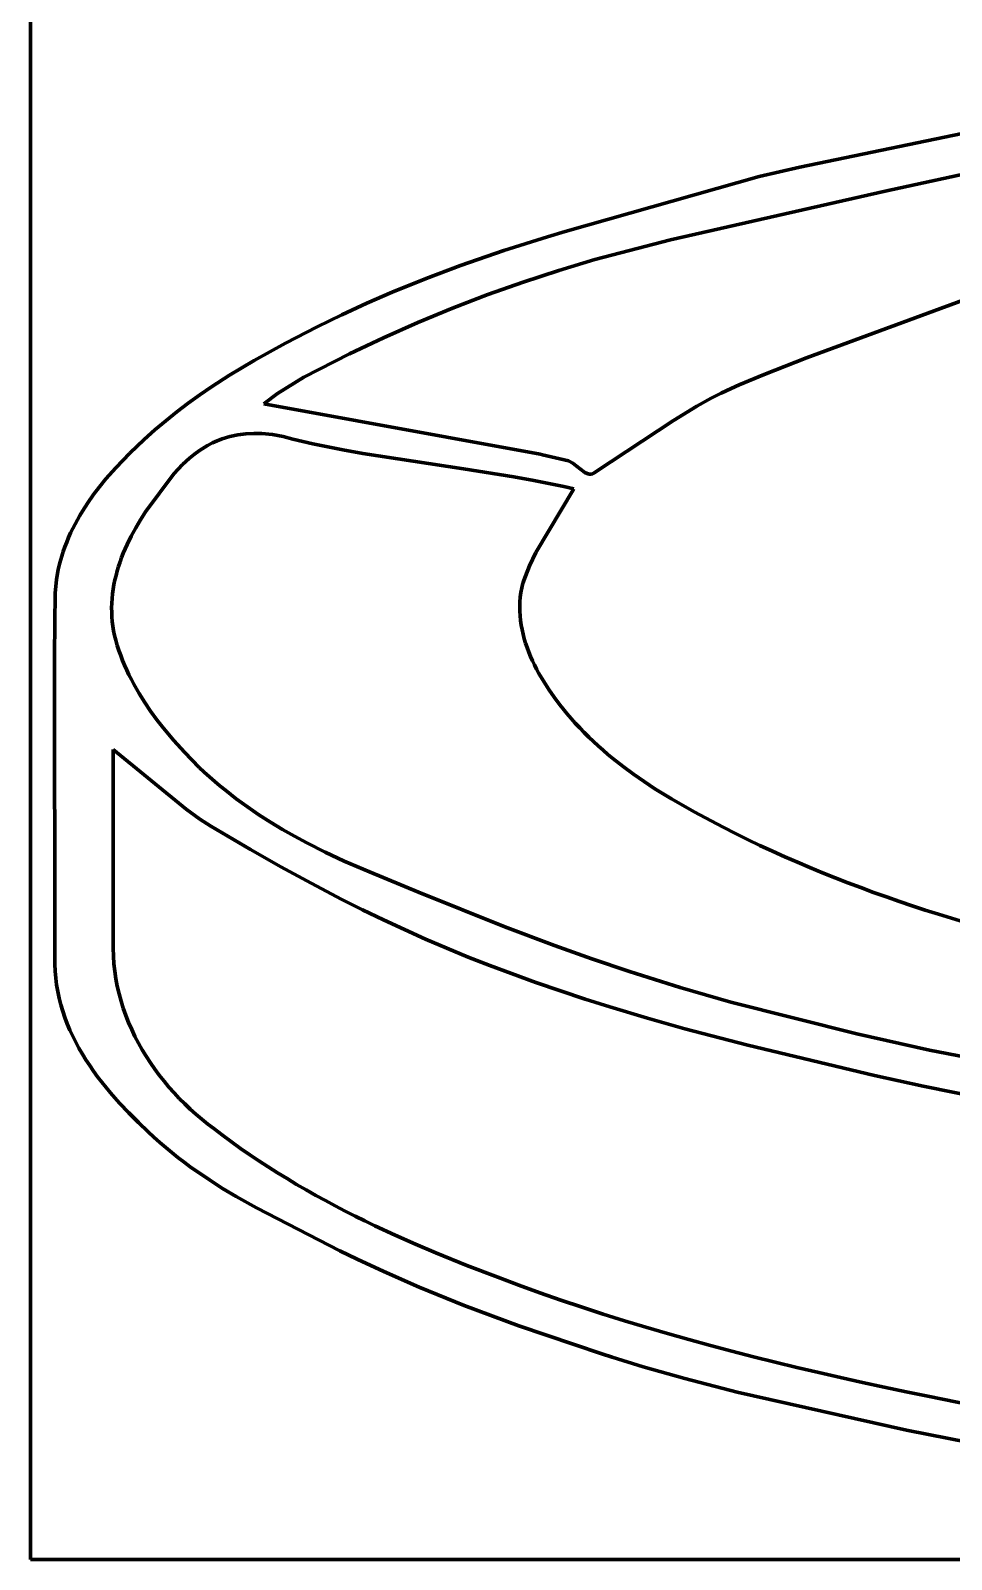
# Model space of a CAD drawing. Header units: millimetres. Extents: x 0 to 14, y 0 to 17.6.
# Drawn here: x 0 to 2.686, y 0 to 4.458 of the extents above; entities that cross this region are included whole.
import ezdxf

# ---------------------------------------------------------------- set-up
doc = ezdxf.new("R2010")
doc.units = ezdxf.units.MM
doc.layers.add('color#010506ff', color=7, linetype='CONTINUOUS', lineweight=100)
doc.layers.add('color#ffffffff', color=7, linetype='CONTINUOUS', lineweight=100)

msp = doc.modelspace()

# ---------------------------------------------------------------- linework, layer by layer
at = {"layer": 'color#010506ff'}
for p, q in [((2.2437, 4.0599), (2.8605, 4.1877)), ((2.1244, 4.0321), (2.2437, 4.0599)), ((2.8056, 4.0577), (2.4919, 3.9901)), ((1.5589, 3.872), (2.1244, 4.0321)), ((2.4919, 3.9901), (1.8662, 3.8475)), ((1.3801, 3.8165), (1.5076, 3.8568)), ((1.5076, 3.8568), (1.5589, 3.872)), ((1.8662, 3.8475), (1.6719, 3.7976)), ((1.2536, 3.7726), (1.3801, 3.8165)), ((1.6455, 3.7902), (1.5405, 3.7588)), ((1.6719, 3.7976), (1.6455, 3.7902)), ((1.1535, 3.7349), (1.2536, 3.7726)), ((1.5405, 3.7588), (1.4364, 3.7247)), ((1.0543, 3.6947), (1.1535, 3.7349)), ((1.4364, 3.7247), (1.3331, 3.6881)), ((0.9077, 3.6293), (0.9806, 3.6628)), ((0.9806, 3.6628), (1.0543, 3.6947)), ((1.3331, 3.6881), (1.2308, 3.6488)), ((2.2625, 3.5033), (2.7571, 3.685)), ((0.8354, 3.5943), (0.9077, 3.6293)), ((1.2308, 3.6488), (1.1296, 3.6068)), ((0.743, 3.5464), (0.8354, 3.5943)), ((1.1296, 3.6068), (1.0294, 3.5623)), ((0.6519, 3.4958), (0.743, 3.5464)), ((1.0294, 3.5623), (0.9305, 3.5152)), ((0.5805, 3.4528), (0.6519, 3.4958)), ((0.9305, 3.5152), (0.797, 3.4469)), ((2.1398, 3.4554), (2.2625, 3.5033)), ((0.5281, 3.4189), (0.5805, 3.4528)), ((0.797, 3.4469), (0.7205, 3.3997)), ((2.0669, 3.425), (2.1398, 3.4554)), ((0.4599, 3.3711), (0.4937, 3.3954)), ((0.4937, 3.3954), (0.5281, 3.4189)), ((0.7205, 3.3997), (0.6805, 3.3697)), ((1.985, 3.3862), (2.0136, 3.4008)), ((2.0136, 3.4008), (2.0427, 3.4145)), ((2.0427, 3.4145), (2.0669, 3.425)), ((0.3941, 3.3201), (0.4267, 3.346)), ((0.4267, 3.346), (0.4599, 3.3711)), ((0.6805, 3.3697), (1.4859, 3.2227)), ((1.8746, 3.3209), (1.943, 3.3628)), ((1.943, 3.3628), (1.985, 3.3862)), ((0.3622, 3.2933), (0.3941, 3.3201)), ((1.6469, 3.1707), (1.8746, 3.3209)), ((0.2893, 3.2254), (0.3311, 3.2655)), ((0.3311, 3.2655), (0.3622, 3.2933)), ((0.5303, 3.2554), (0.5164, 3.2481)), ((0.5446, 3.2618), (0.5303, 3.2554)), ((0.5592, 3.2673), (0.5446, 3.2618)), ((0.5815, 3.274), (0.5592, 3.2673)), ((0.6044, 3.2788), (0.5815, 3.274)), ((0.6276, 3.2819), (0.6044, 3.2788)), ((0.651, 3.2832), (0.6276, 3.2819)), ((0.6744, 3.2828), (0.651, 3.2832)), ((0.7055, 3.2798), (0.6744, 3.2828)), ((0.7362, 3.2741), (0.7055, 3.2798)), ((0.7651, 3.2667), (0.7362, 3.2741)), ((0.794, 3.2598), (0.7651, 3.2667)), ((0.8229, 3.2531), (0.794, 3.2598)), ((0.2488, 3.1834), (0.2893, 3.2254)), ((0.4635, 3.2111), (0.4433, 3.1924)), ((0.4777, 3.2227), (0.4635, 3.2111)), ((0.4927, 3.2335), (0.4777, 3.2227)), ((0.5083, 3.2435), (0.4927, 3.2335)), ((0.5164, 3.2481), (0.5083, 3.2435)), ((0.852, 3.2468), (0.8229, 3.2531)), ((0.9102, 3.2352), (0.852, 3.2468)), ((0.9687, 3.2246), (0.9102, 3.2352)), ((1.2625, 3.1797), (0.9687, 3.2246)), ((1.4859, 3.2227), (1.4933, 3.2211)), ((1.4933, 3.2211), (1.5684, 3.2036)), ((0.2199, 3.1506), (0.2488, 3.1834)), ((0.4181, 3.1655), (0.3353, 3.0543)), ((0.4433, 3.1924), (0.4181, 3.1655)), ((1.4093, 3.1565), (1.2625, 3.1797)), ((1.5684, 3.2036), (1.5817, 3.1961)), ((1.5817, 3.1961), (1.5908, 3.1888)), ((1.5908, 3.1888), (1.616, 3.1694)), ((1.616, 3.1694), (1.6279, 3.1649)), ((1.634, 3.1648), (1.6383, 3.1658)), ((1.6383, 3.1658), (1.6425, 3.1677)), ((1.6425, 3.1677), (1.6469, 3.1707)), ((0.1838, 3.1049), (0.2015, 3.128)), ((0.2015, 3.128), (0.2199, 3.1506)), ((1.4678, 3.1461), (1.4093, 3.1565)), ((1.5262, 3.1347), (1.4678, 3.1461)), ((1.4737, 2.9364), (1.5843, 3.122)), ((1.5553, 3.1285), (1.5262, 3.1347)), ((1.5843, 3.122), (1.5553, 3.1285)), ((1.6279, 3.1649), (1.634, 3.1648)), ((0.1513, 3.0568), (0.1671, 3.0811)), ((0.1671, 3.0811), (0.1838, 3.1049)), ((0.1298, 3.0191), (0.1366, 3.0318)), ((0.1366, 3.0318), (0.1438, 3.0444)), ((0.1438, 3.0444), (0.1513, 3.0568)), ((0.3205, 3.0315), (0.3065, 3.0081)), ((0.3353, 3.0543), (0.3205, 3.0315)), ((0.111, 2.9799), (0.1169, 2.9931)), ((0.1169, 2.9931), (0.1232, 3.0062)), ((0.1232, 3.0062), (0.1298, 3.0191)), ((0.3065, 3.0081), (0.2934, 2.984)), ((0.0953, 2.9391), (0.1002, 2.9528)), ((0.1002, 2.9528), (0.1054, 2.9664)), ((0.1054, 2.9664), (0.111, 2.9799)), ((0.2758, 2.9468), (0.2705, 2.9341)), ((0.2814, 2.9593), (0.2758, 2.9468)), ((0.2934, 2.984), (0.2814, 2.9593)), ((0.0807, 2.8865), (0.0853, 2.9059)), ((0.0853, 2.9059), (0.0908, 2.9251)), ((0.0908, 2.9251), (0.0953, 2.9391)), ((0.2609, 2.9084), (0.2566, 2.8954)), ((0.2655, 2.9213), (0.2609, 2.9084)), ((0.2705, 2.9341), (0.2655, 2.9213)), ((1.455, 2.8975), (1.4737, 2.9364)), ((0.0713, 2.8178), (0.0755, 2.8572)), ((0.0755, 2.8572), (0.0807, 2.8865)), ((0.2461, 2.8559), (0.2433, 2.8426)), ((0.2492, 2.8692), (0.2461, 2.8559)), ((0.2527, 2.8823), (0.2492, 2.8692)), ((0.2566, 2.8954), (0.2527, 2.8823)), ((1.4357, 2.8471), (1.4429, 2.8675)), ((1.4429, 2.8675), (1.455, 2.8975)), ((0.0696, 2.6386), (0.0713, 2.8178)), ((0.2392, 2.8158), (0.2378, 2.8023)), ((0.241, 2.8292), (0.2392, 2.8158)), ((0.2433, 2.8426), (0.241, 2.8292)), ((1.4281, 2.8058), (1.4299, 2.8195)), ((1.4299, 2.8195), (1.4325, 2.8333)), ((1.4325, 2.8333), (1.4357, 2.8471)), ((0.2369, 2.7888), (0.2364, 2.7752)), ((0.2364, 2.7752), (0.2365, 2.7617)), ((0.2378, 2.8023), (0.2369, 2.7888)), ((1.4265, 2.7784), (1.427, 2.7921)), ((1.4266, 2.7649), (1.4265, 2.7784)), ((1.4274, 2.7513), (1.4266, 2.7649)), ((1.427, 2.7921), (1.4281, 2.8058)), ((0.2365, 2.7617), (0.2371, 2.7481)), ((0.2371, 2.7481), (0.2382, 2.7345)), ((0.2382, 2.7345), (0.2399, 2.7209)), ((0.2399, 2.7209), (0.2421, 2.7073)), ((1.4288, 2.7378), (1.4274, 2.7513)), ((1.4307, 2.7244), (1.4288, 2.7378)), ((1.4332, 2.7111), (1.4307, 2.7244)), ((0.2421, 2.7073), (0.2449, 2.6938)), ((0.2449, 2.6938), (0.2483, 2.6802)), ((0.2483, 2.6802), (0.2528, 2.6653)), ((1.4361, 2.6979), (1.4332, 2.7111)), ((1.4396, 2.6847), (1.4361, 2.6979)), ((1.4436, 2.6717), (1.4396, 2.6847)), ((0.071, 1.7355), (0.0696, 2.6386)), ((0.2528, 2.6653), (0.2576, 2.6506)), ((0.2576, 2.6506), (0.2628, 2.636)), ((0.2628, 2.636), (0.2683, 2.6216)), ((1.448, 2.6588), (1.4436, 2.6717)), ((1.4528, 2.6459), (1.448, 2.6588)), ((1.458, 2.6332), (1.4528, 2.6459)), ((1.4636, 2.6206), (1.458, 2.6332)), ((0.2683, 2.6216), (0.2742, 2.6073)), ((0.2742, 2.6073), (0.2805, 2.5932)), ((0.2805, 2.5932), (0.287, 2.5793)), ((1.4696, 2.6082), (1.4636, 2.6206)), ((1.4759, 2.5958), (1.4696, 2.6082)), ((1.4825, 2.5836), (1.4759, 2.5958)), ((0.287, 2.5793), (0.2939, 2.5655)), ((0.2939, 2.5655), (0.3012, 2.5518)), ((0.3012, 2.5518), (0.3087, 2.5383)), ((1.4965, 2.5597), (1.4825, 2.5836)), ((1.5115, 2.5365), (1.4965, 2.5597)), ((0.3087, 2.5383), (0.3164, 2.525)), ((0.3164, 2.525), (0.3328, 2.4988)), ((0.3328, 2.4988), (0.3502, 2.4731)), ((1.5273, 2.514), (1.5115, 2.5365)), ((1.5436, 2.4922), (1.5273, 2.514)), ((0.3502, 2.4731), (0.3685, 2.4481)), ((1.552, 2.4816), (1.5436, 2.4922)), ((1.5639, 2.4668), (1.552, 2.4816)), ((1.5761, 2.4524), (1.5639, 2.4668)), ((1.5887, 2.4383), (1.5761, 2.4524)), ((0.3685, 2.4481), (0.3876, 2.4236)), ((0.3876, 2.4236), (0.4175, 2.3879)), ((1.6015, 2.4244), (1.5887, 2.4383)), ((1.6146, 2.4109), (1.6015, 2.4244)), ((1.628, 2.3976), (1.6146, 2.4109)), ((0.4175, 2.3879), (0.4488, 2.3535)), ((1.6416, 2.3846), (1.628, 2.3976)), ((1.6554, 2.3719), (1.6416, 2.3846)), ((1.6695, 2.3594), (1.6554, 2.3719)), ((0.2412, 2.3615), (0.2412, 1.8046)), ((0.4534, 2.1875), (0.2412, 2.3615)), ((0.4488, 2.3535), (0.4919, 2.3094)), ((1.6838, 2.3471), (1.6695, 2.3594)), ((1.6984, 2.3352), (1.6838, 2.3471)), ((1.728, 2.3119), (1.6984, 2.3352)), ((0.4919, 2.3094), (0.5067, 2.2956)), ((0.5067, 2.2956), (0.5217, 2.282)), ((0.5217, 2.282), (0.5369, 2.2687)), ((1.7584, 2.2895), (1.728, 2.3119)), ((1.7894, 2.268), (1.7584, 2.2895)), ((0.5369, 2.2687), (0.5524, 2.2556)), ((0.5524, 2.2556), (0.5681, 2.2429)), ((0.5681, 2.2429), (0.5839, 2.2304)), ((0.5839, 2.2304), (0.6, 2.2181)), ((1.821, 2.2472), (1.7894, 2.268)), ((1.8692, 2.2174), (1.821, 2.2472)), ((0.4941, 2.1587), (0.4534, 2.1875)), ((0.6, 2.2181), (0.6326, 2.1944)), ((0.6326, 2.1944), (0.666, 2.1716)), ((1.9348, 2.1799), (1.8692, 2.2174)), ((0.5256, 2.1385), (0.4941, 2.1587)), ((0.666, 2.1716), (0.7, 2.1498)), ((0.7, 2.1498), (0.7346, 2.1288)), ((1.9846, 2.1532), (1.9348, 2.1799)), ((2.0199, 2.1347), (1.9846, 2.1532)), ((0.6417, 2.0698), (0.5256, 2.1385)), ((0.7346, 2.1288), (0.7697, 2.1088)), ((0.7697, 2.1088), (0.8053, 2.0895)), ((2.0555, 2.1166), (2.0199, 2.1347)), ((2.0912, 2.099), (2.0555, 2.1166)), ((2.1272, 2.0818), (2.0912, 2.099)), ((0.7297, 2.0198), (0.6417, 2.0698)), ((0.8053, 2.0895), (0.8595, 2.0622)), ((0.8595, 2.0622), (0.9145, 2.0365)), ((2.1634, 2.0651), (2.1272, 2.0818)), ((2.1997, 2.0487), (2.1634, 2.0651)), ((0.8185, 1.9714), (0.7297, 2.0198)), ((0.9145, 2.0365), (0.9888, 2.0047)), ((2.2362, 2.0328), (2.1997, 2.0487)), ((2.2729, 2.0172), (2.2362, 2.0328)), ((2.3097, 2.0021), (2.2729, 2.0172)), ((0.9082, 1.9245), (0.8185, 1.9714)), ((0.9888, 2.0047), (1.1315, 1.9452)), ((2.3467, 1.9873), (2.3097, 2.0021)), ((2.3838, 1.9729), (2.3467, 1.9873)), ((2.4211, 1.9588), (2.3838, 1.9729)), ((0.9685, 1.8943), (0.9082, 1.9245)), ((1.1315, 1.9452), (1.3828, 1.8449)), ((2.4585, 1.9451), (2.4211, 1.9588)), ((2.4961, 1.9318), (2.4585, 1.9451)), ((2.5337, 1.9187), (2.4961, 1.9318)), ((2.5715, 1.906), (2.5337, 1.9187)), ((1.0292, 1.8649), (0.9685, 1.8943)), ((2.6094, 1.8936), (2.5715, 1.906)), ((2.6474, 1.8816), (2.6094, 1.8936)), ((2.7237, 1.8583), (2.6474, 1.8816)), ((1.0903, 1.8364), (1.0292, 1.8649)), ((1.1518, 1.8087), (1.0903, 1.8364)), ((1.3828, 1.8449), (1.5276, 1.7906)), ((0.2412, 1.8046), (0.2409, 1.782)), ((1.2137, 1.7821), (1.1518, 1.8087)), ((1.5276, 1.7906), (1.6368, 1.7516)), ((0.2409, 1.782), (0.2414, 1.7594)), ((0.2414, 1.7594), (0.243, 1.7371)), ((1.2761, 1.7564), (1.2137, 1.7821)), ((1.3389, 1.7318), (1.2761, 1.7564)), ((1.6368, 1.7516), (1.7466, 1.7143)), ((0.0717, 1.7152), (0.071, 1.7355)), ((0.0733, 1.6951), (0.0717, 1.7152)), ((0.0758, 1.6752), (0.0733, 1.6951)), ((0.243, 1.7371), (0.2454, 1.7149)), ((0.2454, 1.7149), (0.2487, 1.6929)), ((1.4022, 1.7083), (1.3389, 1.7318)), ((1.4736, 1.6824), (1.4022, 1.7083)), ((1.7466, 1.7143), (1.8201, 1.6906)), ((0.0791, 1.6556), (0.0758, 1.6752)), ((0.0832, 1.6363), (0.0791, 1.6556)), ((0.2487, 1.6929), (0.2529, 1.6711)), ((0.2529, 1.6711), (0.258, 1.6495)), ((0.258, 1.6495), (0.2638, 1.6281)), ((1.5453, 1.6576), (1.4736, 1.6824)), ((1.6173, 1.6338), (1.5453, 1.6576)), ((1.8201, 1.6906), (1.894, 1.6678)), ((1.894, 1.6678), (1.9681, 1.6459)), ((0.0881, 1.6172), (0.0832, 1.6363)), ((0.0937, 1.5983), (0.0881, 1.6172)), ((0.2638, 1.6281), (0.2705, 1.607)), ((0.2705, 1.607), (0.2779, 1.5861)), ((1.6896, 1.611), (1.6173, 1.6338)), ((1.7987, 1.5783), (1.6896, 1.611)), ((1.9681, 1.6459), (2.0426, 1.6251)), ((2.0426, 1.6251), (2.4101, 1.5324)), ((0.1, 1.5798), (0.0937, 1.5983)), ((0.107, 1.5614), (0.1, 1.5798)), ((0.1147, 1.5433), (0.107, 1.5614)), ((0.2779, 1.5861), (0.286, 1.5655)), ((0.286, 1.5655), (0.2949, 1.5452)), ((1.9082, 1.5474), (1.7987, 1.5783)), ((0.123, 1.5255), (0.1147, 1.5433)), ((0.1318, 1.5079), (0.123, 1.5255)), ((0.2949, 1.5452), (0.3045, 1.5252)), ((0.3045, 1.5252), (0.3148, 1.5054)), ((2.0917, 1.4991), (1.9082, 1.5474)), ((2.4101, 1.5324), (2.6214, 1.485)), ((0.1412, 1.4906), (0.1318, 1.5079)), ((0.1512, 1.4735), (0.1412, 1.4906)), ((0.1616, 1.4567), (0.1512, 1.4735)), ((0.3148, 1.5054), (0.3257, 1.486)), ((0.3257, 1.486), (0.3372, 1.467)), ((2.4607, 1.411), (2.0917, 1.4991)), ((2.6214, 1.485), (2.7278, 1.4645)), ((0.1725, 1.4401), (0.1616, 1.4567)), ((0.1839, 1.4237), (0.1725, 1.4401)), ((0.3372, 1.467), (0.3494, 1.4483)), ((0.3494, 1.4483), (0.3621, 1.4299)), ((0.3621, 1.4299), (0.3754, 1.4119)), ((0.1956, 1.4076), (0.1839, 1.4237)), ((0.2077, 1.3918), (0.1956, 1.4076)), ((0.2202, 1.3762), (0.2077, 1.3918)), ((0.3754, 1.4119), (0.3893, 1.3944)), ((0.3893, 1.3944), (0.4036, 1.3772)), ((2.6028, 1.3797), (2.4607, 1.411)), ((0.233, 1.3608), (0.2202, 1.3762)), ((0.2461, 1.3457), (0.233, 1.3608)), ((0.2594, 1.3308), (0.2461, 1.3457)), ((0.4036, 1.3772), (0.4185, 1.3605)), ((0.4185, 1.3605), (0.4338, 1.3441)), ((0.4338, 1.3441), (0.4496, 1.3283)), ((2.781, 1.3442), (2.6028, 1.3797)), ((0.2867, 1.3018), (0.2594, 1.3308)), ((0.3146, 1.2737), (0.2867, 1.3018)), ((0.4496, 1.3283), (0.4658, 1.3129)), ((0.4658, 1.3129), (0.4823, 1.298)), ((0.4823, 1.298), (0.4993, 1.2835)), ((0.343, 1.2465), (0.3146, 1.2737)), ((0.4993, 1.2835), (0.5166, 1.2696)), ((0.5166, 1.2696), (0.5342, 1.2562)), ((0.5342, 1.2562), (0.5601, 1.2366)), ((0.3597, 1.2309), (0.343, 1.2465)), ((0.3767, 1.2157), (0.3597, 1.2309)), ((0.394, 1.2008), (0.3767, 1.2157)), ((0.5601, 1.2366), (0.5861, 1.2173)), ((0.5861, 1.2173), (0.6125, 1.1985)), ((0.4116, 1.1863), (0.394, 1.2008)), ((0.4294, 1.1722), (0.4116, 1.1863)), ((0.4475, 1.1584), (0.4294, 1.1722)), ((0.6125, 1.1985), (0.6391, 1.1801)), ((0.6391, 1.1801), (0.6659, 1.1621)), ((0.6659, 1.1621), (0.693, 1.1445)), ((0.4658, 1.145), (0.4475, 1.1584)), ((0.4843, 1.1318), (0.4658, 1.145)), ((0.503, 1.119), (0.4843, 1.1318)), ((0.5219, 1.1064), (0.503, 1.119)), ((0.693, 1.1445), (0.7204, 1.1272)), ((0.7204, 1.1272), (0.7479, 1.1103)), ((0.5602, 1.082), (0.5219, 1.1064)), ((0.5992, 1.0586), (0.5602, 1.082)), ((0.7479, 1.1103), (0.7757, 1.0937)), ((0.7757, 1.0937), (0.8036, 1.0775)), ((0.8036, 1.0775), (0.8318, 1.0616)), ((0.6586, 1.0249), (0.5992, 1.0586)), ((0.8318, 1.0616), (0.8601, 1.0461)), ((0.8601, 1.0461), (0.8887, 1.0308)), ((0.8887, 1.0308), (0.9174, 1.0159)), ((0.9017, 0.9001), (0.6586, 1.0249)), ((0.9174, 1.0159), (0.9462, 1.0013)), ((0.9462, 1.0013), (0.9753, 0.9869)), ((0.9753, 0.9869), (1.0044, 0.9729)), ((1.0044, 0.9729), (1.0631, 0.9455)), ((1.0631, 0.9455), (1.1223, 0.9192)), ((0.9527, 0.8753), (0.9017, 0.9001)), ((1.1223, 0.9192), (1.1819, 0.8939)), ((1.1819, 0.8939), (1.2719, 0.8574)), ((1.0298, 0.8395), (0.9527, 0.8753)), ((1.2719, 0.8574), (1.3624, 0.8227)), ((1.1337, 0.7941), (1.0298, 0.8395)), ((1.3624, 0.8227), (1.4236, 0.7999)), ((1.2649, 0.7408), (1.1337, 0.7941)), ((1.4236, 0.7999), (1.4849, 0.7778)), ((1.4849, 0.7778), (1.5465, 0.7564)), ((1.4242, 0.6811), (1.2649, 0.7408)), ((1.5465, 0.7564), (1.6082, 0.7356)), ((1.6082, 0.7356), (1.6702, 0.7155)), ((1.6702, 0.7155), (1.7323, 0.696)), ((1.6657, 0.599), (1.4242, 0.6811)), ((1.7323, 0.696), (1.7947, 0.6771)), ((1.7947, 0.6771), (1.8571, 0.6588)), ((1.8571, 0.6588), (1.9198, 0.641)), ((1.9198, 0.641), (1.9826, 0.6238)), ((1.6958, 0.5894), (1.6657, 0.599)), ((1.7865, 0.5617), (1.6958, 0.5894)), ((1.9826, 0.6238), (2.0455, 0.607)), ((2.0455, 0.607), (2.1086, 0.5908)), ((2.1086, 0.5908), (2.1718, 0.575)), ((1.9081, 0.5272), (1.7865, 0.5617)), ((2.1718, 0.575), (2.2351, 0.5597)), ((2.2351, 0.5597), (2.2985, 0.5447)), ((2.2985, 0.5447), (2.362, 0.5302)), ((2.061, 0.4875), (1.9081, 0.5272)), ((2.362, 0.5302), (2.4257, 0.5161)), ((2.4257, 0.5161), (2.4894, 0.5023)), ((2.4894, 0.5023), (2.5532, 0.4888)), ((2.5544, 0.3772), (2.061, 0.4875)), ((2.5532, 0.4888), (2.617, 0.4757)), ((2.617, 0.4757), (2.7449, 0.4502)), ((3.0487, 0.2793), (2.5544, 0.3772))]:
    msp.add_line(p, q, dxfattribs=at)
at = {"layer": 'color#ffffffff'}
for p, q in [((0, 0), (0, 15.1595)), ((2.8605, 4.1877), (2.2437, 4.0599)), ((2.2437, 4.0599), (2.1244, 4.0321)), ((2.4919, 3.9901), (2.8056, 4.0577)), ((2.1244, 4.0321), (1.5589, 3.872)), ((1.8662, 3.8475), (2.4919, 3.9901)), ((1.5076, 3.8568), (1.3801, 3.8165)), ((1.5589, 3.872), (1.5076, 3.8568)), ((1.6719, 3.7976), (1.8662, 3.8475)), ((1.3801, 3.8165), (1.2536, 3.7726)), ((1.5405, 3.7588), (1.6455, 3.7902)), ((1.6455, 3.7902), (1.6719, 3.7976)), ((1.2536, 3.7726), (1.1535, 3.7349)), ((1.4364, 3.7247), (1.5405, 3.7588)), ((1.1535, 3.7349), (1.0543, 3.6947)), ((1.3331, 3.6881), (1.4364, 3.7247)), ((0.9806, 3.6628), (0.9077, 3.6293)), ((1.0543, 3.6947), (0.9806, 3.6628)), ((1.2308, 3.6488), (1.3331, 3.6881)), ((2.7571, 3.685), (2.2625, 3.5033)), ((0.9077, 3.6293), (0.8354, 3.5943)), ((1.1296, 3.6068), (1.2308, 3.6488)), ((0.8354, 3.5943), (0.743, 3.5464)), ((1.0294, 3.5623), (1.1296, 3.6068)), ((0.743, 3.5464), (0.6519, 3.4958)), ((0.9305, 3.5152), (1.0294, 3.5623)), ((0.6519, 3.4958), (0.5805, 3.4528)), ((0.797, 3.4469), (0.9305, 3.5152)), ((2.2625, 3.5033), (2.1398, 3.4554)), ((0.5805, 3.4528), (0.5281, 3.4189)), ((0.7205, 3.3997), (0.797, 3.4469)), ((2.1398, 3.4554), (2.0669, 3.425)), ((0.4937, 3.3954), (0.4599, 3.3711)), ((0.5281, 3.4189), (0.4937, 3.3954)), ((0.6805, 3.3697), (0.7205, 3.3997)), ((2.0136, 3.4008), (1.985, 3.3862)), ((2.0427, 3.4145), (2.0136, 3.4008)), ((2.0669, 3.425), (2.0427, 3.4145)), ((0.4267, 3.346), (0.3941, 3.3201)), ((0.4599, 3.3711), (0.4267, 3.346)), ((1.4859, 3.2227), (0.6805, 3.3697)), ((1.943, 3.3628), (1.8746, 3.3209)), ((1.985, 3.3862), (1.943, 3.3628)), ((0.3941, 3.3201), (0.3622, 3.2933)), ((1.8746, 3.3209), (1.6469, 3.1707)), ((0.3311, 3.2655), (0.2893, 3.2254)), ((0.3622, 3.2933), (0.3311, 3.2655)), ((0.5164, 3.2481), (0.5303, 3.2554)), ((0.5303, 3.2554), (0.5446, 3.2618)), ((0.5446, 3.2618), (0.5592, 3.2673)), ((0.5592, 3.2673), (0.5815, 3.274)), ((0.5815, 3.274), (0.6044, 3.2788)), ((0.6044, 3.2788), (0.6276, 3.2819)), ((0.6276, 3.2819), (0.651, 3.2832)), ((0.651, 3.2832), (0.6744, 3.2828)), ((0.6744, 3.2828), (0.7055, 3.2798)), ((0.7055, 3.2798), (0.7362, 3.2741)), ((0.7362, 3.2741), (0.7651, 3.2667)), ((0.7651, 3.2667), (0.794, 3.2598)), ((0.794, 3.2598), (0.8229, 3.2531)), ((0.2893, 3.2254), (0.2488, 3.1834)), ((0.4433, 3.1924), (0.4635, 3.2111)), ((0.4635, 3.2111), (0.4777, 3.2227)), ((0.4777, 3.2227), (0.4927, 3.2335)), ((0.4927, 3.2335), (0.5083, 3.2435)), ((0.5083, 3.2435), (0.5164, 3.2481)), ((0.8229, 3.2531), (0.852, 3.2468)), ((0.852, 3.2468), (0.9102, 3.2352)), ((0.9102, 3.2352), (0.9687, 3.2246)), ((0.9687, 3.2246), (1.2625, 3.1797)), ((1.4933, 3.2211), (1.4859, 3.2227)), ((1.5684, 3.2036), (1.4933, 3.2211)), ((0.2488, 3.1834), (0.2199, 3.1506)), ((0.3353, 3.0543), (0.4181, 3.1655)), ((0.4181, 3.1655), (0.4433, 3.1924)), ((1.2625, 3.1797), (1.4093, 3.1565)), ((1.5817, 3.1961), (1.5684, 3.2036)), ((1.5908, 3.1888), (1.5817, 3.1961)), ((1.616, 3.1694), (1.5908, 3.1888)), ((1.6279, 3.1649), (1.616, 3.1694)), ((1.6383, 3.1658), (1.634, 3.1648)), ((1.6425, 3.1677), (1.6383, 3.1658)), ((1.6469, 3.1707), (1.6425, 3.1677)), ((0.2015, 3.128), (0.1838, 3.1049)), ((0.2199, 3.1506), (0.2015, 3.128)), ((1.4093, 3.1565), (1.4678, 3.1461)), ((1.4678, 3.1461), (1.5262, 3.1347)), ((1.5843, 3.122), (1.4737, 2.9364)), ((1.5262, 3.1347), (1.5553, 3.1285)), ((1.5553, 3.1285), (1.5843, 3.122)), ((1.634, 3.1648), (1.6279, 3.1649)), ((0.1671, 3.0811), (0.1513, 3.0568)), ((0.1838, 3.1049), (0.1671, 3.0811)), ((0.1366, 3.0318), (0.1298, 3.0191)), ((0.1438, 3.0444), (0.1366, 3.0318)), ((0.1513, 3.0568), (0.1438, 3.0444)), ((0.3065, 3.0081), (0.3205, 3.0315)), ((0.3205, 3.0315), (0.3353, 3.0543)), ((0.1169, 2.9931), (0.111, 2.9799)), ((0.1232, 3.0062), (0.1169, 2.9931)), ((0.1298, 3.0191), (0.1232, 3.0062)), ((0.2934, 2.984), (0.3065, 3.0081)), ((0.1002, 2.9528), (0.0953, 2.9391)), ((0.1054, 2.9664), (0.1002, 2.9528)), ((0.111, 2.9799), (0.1054, 2.9664)), ((0.2705, 2.9341), (0.2758, 2.9468)), ((0.2758, 2.9468), (0.2814, 2.9593)), ((0.2814, 2.9593), (0.2934, 2.984)), ((0.0853, 2.9059), (0.0807, 2.8865)), ((0.0908, 2.9251), (0.0853, 2.9059)), ((0.0953, 2.9391), (0.0908, 2.9251)), ((0.2566, 2.8954), (0.2609, 2.9084)), ((0.2609, 2.9084), (0.2655, 2.9213)), ((0.2655, 2.9213), (0.2705, 2.9341)), ((1.4737, 2.9364), (1.455, 2.8975)), ((0.0755, 2.8572), (0.0713, 2.8178)), ((0.0807, 2.8865), (0.0755, 2.8572)), ((0.2433, 2.8426), (0.2461, 2.8559)), ((0.2461, 2.8559), (0.2492, 2.8692)), ((0.2492, 2.8692), (0.2527, 2.8823)), ((0.2527, 2.8823), (0.2566, 2.8954)), ((1.4429, 2.8675), (1.4357, 2.8471)), ((1.455, 2.8975), (1.4429, 2.8675)), ((0.0713, 2.8178), (0.0696, 2.6386)), ((0.2378, 2.8023), (0.2392, 2.8158)), ((0.2392, 2.8158), (0.241, 2.8292)), ((0.241, 2.8292), (0.2433, 2.8426)), ((1.4299, 2.8195), (1.4281, 2.8058)), ((1.4325, 2.8333), (1.4299, 2.8195)), ((1.4357, 2.8471), (1.4325, 2.8333)), ((0.2364, 2.7752), (0.2369, 2.7888)), ((0.2365, 2.7617), (0.2364, 2.7752)), ((0.2369, 2.7888), (0.2378, 2.8023)), ((1.427, 2.7921), (1.4265, 2.7784)), ((1.4265, 2.7784), (1.4266, 2.7649)), ((1.4266, 2.7649), (1.4274, 2.7513)), ((1.4281, 2.8058), (1.427, 2.7921)), ((0.2371, 2.7481), (0.2365, 2.7617)), ((0.2382, 2.7345), (0.2371, 2.7481)), ((0.2399, 2.7209), (0.2382, 2.7345)), ((0.2421, 2.7073), (0.2399, 2.7209)), ((1.4274, 2.7513), (1.4288, 2.7378)), ((1.4288, 2.7378), (1.4307, 2.7244)), ((1.4307, 2.7244), (1.4332, 2.7111)), ((0.2449, 2.6938), (0.2421, 2.7073)), ((0.2483, 2.6802), (0.2449, 2.6938)), ((0.2528, 2.6653), (0.2483, 2.6802)), ((1.4332, 2.7111), (1.4361, 2.6979)), ((1.4361, 2.6979), (1.4396, 2.6847)), ((1.4396, 2.6847), (1.4436, 2.6717)), ((0.0696, 2.6386), (0.071, 1.7355)), ((0.2576, 2.6506), (0.2528, 2.6653)), ((0.2628, 2.636), (0.2576, 2.6506)), ((0.2683, 2.6216), (0.2628, 2.636)), ((1.4436, 2.6717), (1.448, 2.6588)), ((1.448, 2.6588), (1.4528, 2.6459)), ((1.4528, 2.6459), (1.458, 2.6332)), ((1.458, 2.6332), (1.4636, 2.6206)), ((0.2742, 2.6073), (0.2683, 2.6216)), ((0.2805, 2.5932), (0.2742, 2.6073)), ((0.287, 2.5793), (0.2805, 2.5932)), ((1.4636, 2.6206), (1.4696, 2.6082)), ((1.4696, 2.6082), (1.4759, 2.5958)), ((1.4759, 2.5958), (1.4825, 2.5836)), ((0.2939, 2.5655), (0.287, 2.5793)), ((0.3012, 2.5518), (0.2939, 2.5655)), ((0.3087, 2.5383), (0.3012, 2.5518)), ((1.4825, 2.5836), (1.4965, 2.5597)), ((1.4965, 2.5597), (1.5115, 2.5365)), ((0.3164, 2.525), (0.3087, 2.5383)), ((0.3328, 2.4988), (0.3164, 2.525)), ((0.3502, 2.4731), (0.3328, 2.4988)), ((1.5115, 2.5365), (1.5273, 2.514)), ((1.5273, 2.514), (1.5436, 2.4922)), ((0.3685, 2.4481), (0.3502, 2.4731)), ((1.5436, 2.4922), (1.552, 2.4816)), ((1.552, 2.4816), (1.5639, 2.4668)), ((1.5639, 2.4668), (1.5761, 2.4524)), ((1.5761, 2.4524), (1.5887, 2.4383)), ((0.3876, 2.4236), (0.3685, 2.4481)), ((0.4175, 2.3879), (0.3876, 2.4236)), ((1.5887, 2.4383), (1.6015, 2.4244)), ((1.6015, 2.4244), (1.6146, 2.4109)), ((1.6146, 2.4109), (1.628, 2.3976)), ((0.4488, 2.3535), (0.4175, 2.3879)), ((1.628, 2.3976), (1.6416, 2.3846)), ((1.6416, 2.3846), (1.6554, 2.3719)), ((1.6554, 2.3719), (1.6695, 2.3594)), ((0.2412, 2.3615), (0.4534, 2.1875)), ((0.2412, 1.8046), (0.2412, 2.3615)), ((0.4919, 2.3094), (0.4488, 2.3535)), ((1.6695, 2.3594), (1.6838, 2.3471)), ((1.6838, 2.3471), (1.6984, 2.3352)), ((1.6984, 2.3352), (1.728, 2.3119)), ((0.5067, 2.2956), (0.4919, 2.3094)), ((0.5217, 2.282), (0.5067, 2.2956)), ((0.5369, 2.2687), (0.5217, 2.282)), ((1.728, 2.3119), (1.7584, 2.2895)), ((1.7584, 2.2895), (1.7894, 2.268)), ((0.5524, 2.2556), (0.5369, 2.2687)), ((0.5681, 2.2429), (0.5524, 2.2556)), ((0.5839, 2.2304), (0.5681, 2.2429)), ((0.6, 2.2181), (0.5839, 2.2304)), ((1.7894, 2.268), (1.821, 2.2472)), ((1.821, 2.2472), (1.8692, 2.2174)), ((0.4534, 2.1875), (0.4941, 2.1587)), ((0.6326, 2.1944), (0.6, 2.2181)), ((0.666, 2.1716), (0.6326, 2.1944)), ((1.8692, 2.2174), (1.9348, 2.1799)), ((0.4941, 2.1587), (0.5256, 2.1385)), ((0.7, 2.1498), (0.666, 2.1716)), ((0.7346, 2.1288), (0.7, 2.1498)), ((1.9348, 2.1799), (1.9846, 2.1532)), ((1.9846, 2.1532), (2.0199, 2.1347)), ((0.5256, 2.1385), (0.6417, 2.0698)), ((0.7697, 2.1088), (0.7346, 2.1288)), ((0.8053, 2.0895), (0.7697, 2.1088)), ((2.0199, 2.1347), (2.0555, 2.1166)), ((2.0555, 2.1166), (2.0912, 2.099)), ((2.0912, 2.099), (2.1272, 2.0818)), ((0.6417, 2.0698), (0.7297, 2.0198)), ((0.8595, 2.0622), (0.8053, 2.0895)), ((0.9145, 2.0365), (0.8595, 2.0622)), ((2.1272, 2.0818), (2.1634, 2.0651)), ((2.1634, 2.0651), (2.1997, 2.0487)), ((0.7297, 2.0198), (0.8185, 1.9714)), ((0.9888, 2.0047), (0.9145, 2.0365)), ((2.1997, 2.0487), (2.2362, 2.0328)), ((2.2362, 2.0328), (2.2729, 2.0172)), ((2.2729, 2.0172), (2.3097, 2.0021)), ((0.8185, 1.9714), (0.9082, 1.9245)), ((1.1315, 1.9452), (0.9888, 2.0047)), ((2.3097, 2.0021), (2.3467, 1.9873)), ((2.3467, 1.9873), (2.3838, 1.9729)), ((2.3838, 1.9729), (2.4211, 1.9588)), ((0.9082, 1.9245), (0.9685, 1.8943)), ((1.3828, 1.8449), (1.1315, 1.9452)), ((2.4211, 1.9588), (2.4585, 1.9451)), ((2.4585, 1.9451), (2.4961, 1.9318)), ((2.4961, 1.9318), (2.5337, 1.9187)), ((2.5337, 1.9187), (2.5715, 1.906)), ((0.9685, 1.8943), (1.0292, 1.8649)), ((2.5715, 1.906), (2.6094, 1.8936)), ((2.6094, 1.8936), (2.6474, 1.8816)), ((2.6474, 1.8816), (2.7237, 1.8583)), ((1.0292, 1.8649), (1.0903, 1.8364)), ((1.0903, 1.8364), (1.1518, 1.8087)), ((1.5276, 1.7906), (1.3828, 1.8449)), ((0.2409, 1.782), (0.2412, 1.8046)), ((1.1518, 1.8087), (1.2137, 1.7821)), ((1.6368, 1.7516), (1.5276, 1.7906)), ((0.2414, 1.7594), (0.2409, 1.782)), ((0.243, 1.7371), (0.2414, 1.7594)), ((1.2137, 1.7821), (1.2761, 1.7564)), ((1.2761, 1.7564), (1.3389, 1.7318)), ((1.7466, 1.7143), (1.6368, 1.7516)), ((0.071, 1.7355), (0.0717, 1.7152)), ((0.0717, 1.7152), (0.0733, 1.6951)), ((0.0733, 1.6951), (0.0758, 1.6752)), ((0.2454, 1.7149), (0.243, 1.7371)), ((0.2487, 1.6929), (0.2454, 1.7149)), ((1.3389, 1.7318), (1.4022, 1.7083)), ((1.4022, 1.7083), (1.4736, 1.6824)), ((1.8201, 1.6906), (1.7466, 1.7143)), ((0.0758, 1.6752), (0.0791, 1.6556)), ((0.0791, 1.6556), (0.0832, 1.6363)), ((0.2529, 1.6711), (0.2487, 1.6929)), ((0.258, 1.6495), (0.2529, 1.6711)), ((0.2638, 1.6281), (0.258, 1.6495)), ((1.4736, 1.6824), (1.5453, 1.6576)), ((1.5453, 1.6576), (1.6173, 1.6338)), ((1.894, 1.6678), (1.8201, 1.6906)), ((1.9681, 1.6459), (1.894, 1.6678)), ((0.0832, 1.6363), (0.0881, 1.6172)), ((0.0881, 1.6172), (0.0937, 1.5983)), ((0.2705, 1.607), (0.2638, 1.6281)), ((0.2779, 1.5861), (0.2705, 1.607)), ((1.6173, 1.6338), (1.6896, 1.611)), ((1.6896, 1.611), (1.7987, 1.5783)), ((2.0426, 1.6251), (1.9681, 1.6459)), ((2.4101, 1.5324), (2.0426, 1.6251)), ((0.0937, 1.5983), (0.1, 1.5798)), ((0.1, 1.5798), (0.107, 1.5614)), ((0.107, 1.5614), (0.1147, 1.5433)), ((0.286, 1.5655), (0.2779, 1.5861)), ((0.2949, 1.5452), (0.286, 1.5655)), ((1.7987, 1.5783), (1.9082, 1.5474)), ((0.1147, 1.5433), (0.123, 1.5255)), ((0.123, 1.5255), (0.1318, 1.5079)), ((0.3045, 1.5252), (0.2949, 1.5452)), ((0.3148, 1.5054), (0.3045, 1.5252)), ((1.9082, 1.5474), (2.0917, 1.4991)), ((2.6214, 1.485), (2.4101, 1.5324)), ((0.1318, 1.5079), (0.1412, 1.4906)), ((0.1412, 1.4906), (0.1512, 1.4735)), ((0.1512, 1.4735), (0.1616, 1.4567)), ((0.3257, 1.486), (0.3148, 1.5054)), ((0.3372, 1.467), (0.3257, 1.486)), ((2.0917, 1.4991), (2.4607, 1.411)), ((2.7278, 1.4645), (2.6214, 1.485)), ((0.1616, 1.4567), (0.1725, 1.4401)), ((0.1725, 1.4401), (0.1839, 1.4237)), ((0.3494, 1.4483), (0.3372, 1.467)), ((0.3621, 1.4299), (0.3494, 1.4483)), ((0.3754, 1.4119), (0.3621, 1.4299)), ((0.1839, 1.4237), (0.1956, 1.4076)), ((0.1956, 1.4076), (0.2077, 1.3918)), ((0.2077, 1.3918), (0.2202, 1.3762)), ((0.3893, 1.3944), (0.3754, 1.4119)), ((0.4036, 1.3772), (0.3893, 1.3944)), ((2.4607, 1.411), (2.6028, 1.3797)), ((0.2202, 1.3762), (0.233, 1.3608)), ((0.233, 1.3608), (0.2461, 1.3457)), ((0.2461, 1.3457), (0.2594, 1.3308)), ((0.4185, 1.3605), (0.4036, 1.3772)), ((0.4338, 1.3441), (0.4185, 1.3605)), ((0.4496, 1.3283), (0.4338, 1.3441)), ((2.6028, 1.3797), (2.781, 1.3442)), ((0.2594, 1.3308), (0.2867, 1.3018)), ((0.2867, 1.3018), (0.3146, 1.2737)), ((0.4658, 1.3129), (0.4496, 1.3283)), ((0.4823, 1.298), (0.4658, 1.3129)), ((0.4993, 1.2835), (0.4823, 1.298)), ((0.3146, 1.2737), (0.343, 1.2465)), ((0.5166, 1.2696), (0.4993, 1.2835)), ((0.5342, 1.2562), (0.5166, 1.2696)), ((0.5601, 1.2366), (0.5342, 1.2562)), ((0.343, 1.2465), (0.3597, 1.2309)), ((0.3597, 1.2309), (0.3767, 1.2157)), ((0.3767, 1.2157), (0.394, 1.2008)), ((0.5861, 1.2173), (0.5601, 1.2366)), ((0.6125, 1.1985), (0.5861, 1.2173)), ((0.394, 1.2008), (0.4116, 1.1863)), ((0.4116, 1.1863), (0.4294, 1.1722)), ((0.4294, 1.1722), (0.4475, 1.1584)), ((0.6391, 1.1801), (0.6125, 1.1985)), ((0.6659, 1.1621), (0.6391, 1.1801)), ((0.693, 1.1445), (0.6659, 1.1621)), ((0.4475, 1.1584), (0.4658, 1.145)), ((0.4658, 1.145), (0.4843, 1.1318)), ((0.4843, 1.1318), (0.503, 1.119)), ((0.503, 1.119), (0.5219, 1.1064)), ((0.7204, 1.1272), (0.693, 1.1445)), ((0.7479, 1.1103), (0.7204, 1.1272)), ((0.5219, 1.1064), (0.5602, 1.082)), ((0.5602, 1.082), (0.5992, 1.0586)), ((0.7757, 1.0937), (0.7479, 1.1103)), ((0.8036, 1.0775), (0.7757, 1.0937)), ((0.8318, 1.0616), (0.8036, 1.0775)), ((0.5992, 1.0586), (0.6586, 1.0249)), ((0.8601, 1.0461), (0.8318, 1.0616)), ((0.8887, 1.0308), (0.8601, 1.0461)), ((0.9174, 1.0159), (0.8887, 1.0308)), ((0.6586, 1.0249), (0.9017, 0.9001)), ((0.9462, 1.0013), (0.9174, 1.0159)), ((0.9753, 0.9869), (0.9462, 1.0013)), ((1.0044, 0.9729), (0.9753, 0.9869)), ((1.0631, 0.9455), (1.0044, 0.9729)), ((1.1223, 0.9192), (1.0631, 0.9455)), ((0.9017, 0.9001), (0.9527, 0.8753)), ((1.1819, 0.8939), (1.1223, 0.9192)), ((1.2719, 0.8574), (1.1819, 0.8939)), ((0.9527, 0.8753), (1.0298, 0.8395)), ((1.3624, 0.8227), (1.2719, 0.8574)), ((1.0298, 0.8395), (1.1337, 0.7941)), ((1.4236, 0.7999), (1.3624, 0.8227)), ((1.1337, 0.7941), (1.2649, 0.7408)), ((1.4849, 0.7778), (1.4236, 0.7999)), ((1.5465, 0.7564), (1.4849, 0.7778)), ((1.2649, 0.7408), (1.4242, 0.6811)), ((1.6082, 0.7356), (1.5465, 0.7564)), ((1.6702, 0.7155), (1.6082, 0.7356)), ((1.7323, 0.696), (1.6702, 0.7155)), ((1.4242, 0.6811), (1.6657, 0.599)), ((1.7947, 0.6771), (1.7323, 0.696)), ((1.8571, 0.6588), (1.7947, 0.6771)), ((1.9198, 0.641), (1.8571, 0.6588)), ((1.9826, 0.6238), (1.9198, 0.641)), ((1.6657, 0.599), (1.6958, 0.5894)), ((1.6958, 0.5894), (1.7865, 0.5617)), ((2.0455, 0.607), (1.9826, 0.6238)), ((2.1086, 0.5908), (2.0455, 0.607)), ((2.1718, 0.575), (2.1086, 0.5908)), ((1.7865, 0.5617), (1.9081, 0.5272)), ((2.2351, 0.5597), (2.1718, 0.575)), ((2.2985, 0.5447), (2.2351, 0.5597)), ((2.362, 0.5302), (2.2985, 0.5447)), ((1.9081, 0.5272), (2.061, 0.4875)), ((2.4257, 0.5161), (2.362, 0.5302)), ((2.4894, 0.5023), (2.4257, 0.5161)), ((2.5532, 0.4888), (2.4894, 0.5023)), ((2.061, 0.4875), (2.5544, 0.3772)), ((2.617, 0.4757), (2.5532, 0.4888)), ((2.7449, 0.4502), (2.617, 0.4757)), ((2.5544, 0.3772), (3.0487, 0.2793)), ((6.1346, 0), (0, 0))]:
    msp.add_line(p, q, dxfattribs=at)

doc.saveas('drawing.dxf')
